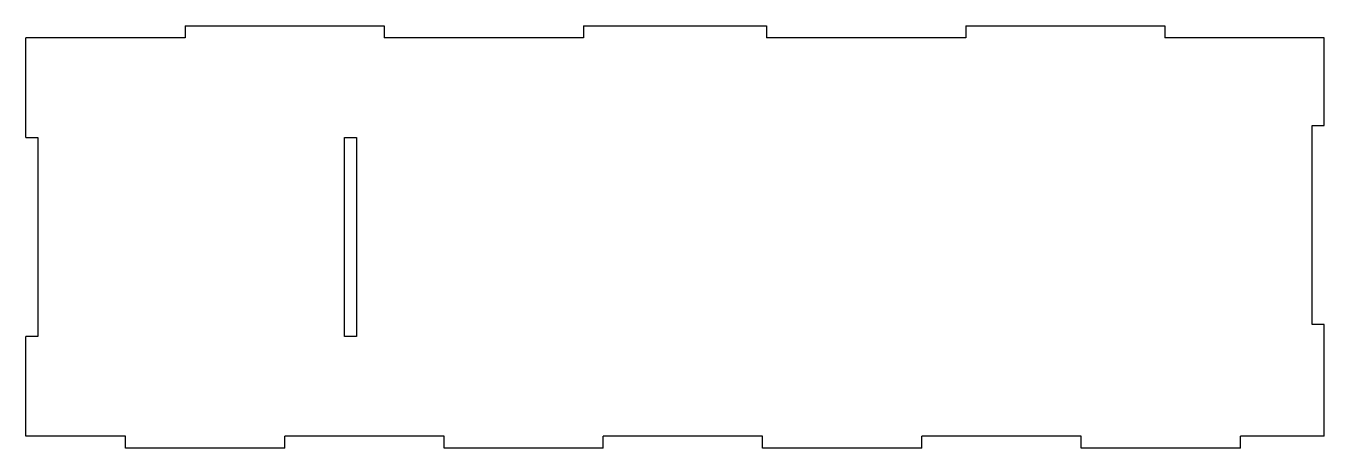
# Model space of a CAD drawing. Header units: millimetres. Extents: x -163 to 163, y -103 to 3.
import ezdxf

# ---------------------------------------------------------------- set-up
doc = ezdxf.new("R2010")
doc.units = ezdxf.units.MM

msp = doc.modelspace()

# ---------------------------------------------------------------- linework, layer by layer
at = {"color": 7, "linetype": 'Continuous', "lineweight": 25}
for p, q in [((-123, 0), (-163, 0)), ((-163, -25), (-163, 0)), ((-123, 3), (-73, 3)), ((-123, 3), (-123, 0)), ((-73, 3), (-73, 0)), ((-23, 0), (-73, 0)), ((-23, 3), (23, 3)), ((-23, 3), (-23, 0)), ((23, 3), (23, 0)), ((73, 0), (23, 0)), ((73, 3), (123, 3)), ((73, 3), (73, 0)), ((123, 3), (123, 0)), ((163, 0), (123, 0)), ((163, -22), (163, 0)), ((160, -72), (160, -22)), ((160, -22), (163, -22)), ((-163, -25), (-160, -25)), ((-160, -25), (-160, -75)), ((-83, -75), (-83, -25)), ((-83, -25), (-80, -25)), ((-80, -25), (-80, -75)), ((163, -72), (160, -72)), ((163, -100), (163, -72)), ((-160, -75), (-163, -75)), ((-163, -100), (-163, -75)), ((-80, -75), (-83, -75)), ((-138, -100), (-163, -100)), ((-138, -103), (-138, -100)), ((-98, -103), (-98, -100)), ((-58, -100), (-98, -100)), ((-58, -103), (-58, -100)), ((-18, -103), (-18, -100)), ((22, -100), (-18, -100)), ((22, -103), (22, -100)), ((62, -103), (62, -100)), ((102, -100), (62, -100)), ((102, -103), (102, -100)), ((142, -103), (142, -100)), ((163, -100), (142, -100)), ((-98, -103), (-138, -103)), ((-18, -103), (-58, -103)), ((62, -103), (22, -103)), ((142, -103), (102, -103))]:
    msp.add_line(p, q, dxfattribs=at)

doc.saveas('drawing.dxf')
